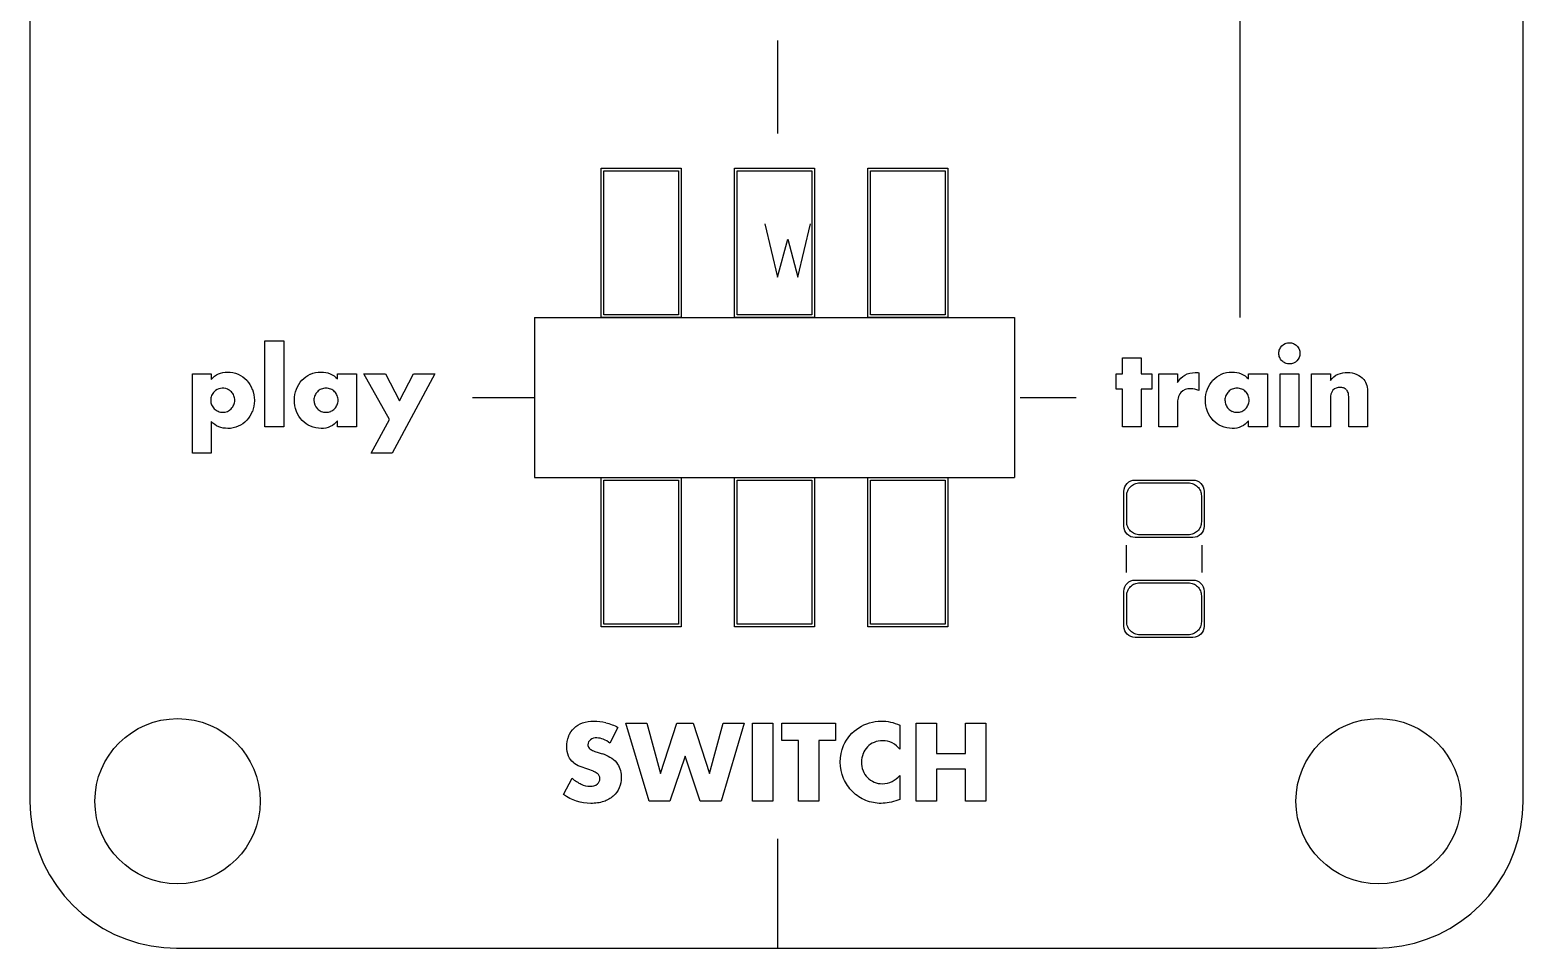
# Model space of a CAD drawing. Header units: millimetres. Extents: x 0 to 28, y 0 to 98.
# Drawn here: x -0.01 to 27.99, y -0.01 to 17.21 of the extents above; entities that cross this region are included whole.
import ezdxf

# ---------------------------------------------------------------- set-up
doc = ezdxf.new("R2010")
doc.units = ezdxf.units.MM
doc.layers.add('Make2D', color=178, linetype='Continuous', true_color=0x000000)

msp = doc.modelspace()

# ---------------------------------------------------------------- linework, layer by layer
at = {"layer": 'Make2D', "color": 178, "true_color": 0x000000}
for p, q in [((-0.005, 95.239), (-0.005, 2.74)), ((27.995, 2.74), (27.995, 95.239)), ((22.683, 30.64), (22.683, 11.817)), ((14.022, 15.268), (14.022, 17.014)), ((10.705, 11.817), (10.705, 14.619)), ((10.705, 14.619), (12.207, 14.619)), ((10.705, 11.817), (10.705, 14.619)), ((10.705, 14.619), (12.207, 14.619)), ((10.756, 11.868), (10.756, 14.568)), ((10.756, 14.568), (12.155, 14.568)), ((10.756, 11.868), (10.756, 14.568)), ((10.756, 14.568), (12.155, 14.568)), ((12.155, 14.568), (12.155, 11.868)), ((12.155, 14.568), (12.155, 11.868)), ((12.207, 14.619), (12.207, 11.817)), ((12.207, 14.619), (12.207, 11.817)), ((13.205, 11.817), (13.205, 14.619)), ((13.205, 14.619), (14.707, 14.619)), ((13.205, 11.817), (13.205, 14.619)), ((13.205, 14.619), (14.707, 14.619)), ((13.255, 11.868), (13.255, 14.568)), ((13.255, 14.568), (14.656, 14.568)), ((13.255, 11.868), (13.255, 14.568)), ((13.255, 14.568), (14.656, 14.568)), ((14.656, 14.568), (14.656, 11.868)), ((14.656, 14.568), (14.656, 11.868)), ((14.707, 14.619), (14.707, 11.817)), ((14.707, 14.619), (14.707, 11.817)), ((15.705, 11.817), (15.705, 14.619)), ((15.705, 14.619), (17.206, 14.619)), ((15.705, 11.817), (15.705, 14.619)), ((15.705, 14.619), (17.206, 14.619)), ((15.755, 11.868), (15.755, 14.568)), ((15.755, 14.568), (17.155, 14.568)), ((15.755, 11.868), (15.755, 14.568)), ((15.755, 14.568), (17.155, 14.568)), ((17.155, 14.568), (17.155, 11.868)), ((17.155, 14.568), (17.155, 11.868)), ((17.206, 14.619), (17.206, 11.817)), ((17.206, 14.619), (17.206, 11.817)), ((13.777, 13.574), (14.015, 12.574)), ((14.396, 12.574), (14.634, 13.574)), ((14.015, 12.574), (14.205, 13.288)), ((14.205, 13.288), (14.396, 12.574)), ((9.455, 11.818), (9.455, 8.818)), ((9.455, 11.818), (18.455, 11.818)), ((12.207, 11.817), (10.705, 11.817)), ((12.207, 11.817), (10.705, 11.817)), ((12.155, 11.868), (10.756, 11.868)), ((12.155, 11.868), (10.756, 11.868)), ((14.707, 11.817), (13.205, 11.817)), ((14.707, 11.817), (13.205, 11.817)), ((14.656, 11.868), (13.255, 11.868)), ((14.656, 11.868), (13.255, 11.868)), ((17.206, 11.817), (15.705, 11.817)), ((17.206, 11.817), (15.705, 11.817)), ((17.155, 11.868), (15.755, 11.868)), ((17.155, 11.868), (15.755, 11.868)), ((18.455, 11.818), (18.455, 8.818)), ((4.403, 11.379), (4.755, 11.379)), ((4.403, 9.769), (4.403, 11.379)), ((4.755, 11.379), (4.755, 9.769)), ((20.48, 11.063), (20.832, 11.063)), ((20.48, 10.764), (20.48, 11.063)), ((20.832, 11.063), (20.832, 10.764)), ((3.043, 10.764), (3.395, 10.764)), ((3.043, 9.272), (3.043, 10.764)), ((3.395, 10.764), (3.395, 10.653)), ((5.764, 10.665), (5.764, 10.764)), ((5.764, 10.764), (6.117, 10.764)), ((6.117, 10.764), (6.117, 9.769)), ((6.255, 10.764), (6.662, 10.764)), ((6.736, 9.904), (6.255, 10.764)), ((6.662, 10.764), (6.928, 10.254)), ((7.589, 10.764), (6.79, 9.272)), ((6.928, 10.254), (7.186, 10.764)), ((7.186, 10.764), (7.589, 10.764)), ((20.364, 10.764), (20.48, 10.764)), ((20.364, 10.471), (20.364, 10.764)), ((20.832, 10.764), (21.032, 10.764)), ((21.032, 10.764), (21.032, 10.471)), ((21.164, 9.769), (21.164, 10.764)), ((21.164, 10.764), (21.515, 10.764)), ((21.515, 10.764), (21.515, 10.601)), ((21.843, 10.785), (21.873, 10.785)), ((21.911, 10.781), (21.911, 10.446)), ((22.846, 10.665), (22.846, 10.764)), ((22.846, 10.764), (23.199, 10.764)), ((23.199, 10.764), (23.199, 9.769)), ((23.437, 10.764), (23.789, 10.764)), ((23.437, 9.769), (23.437, 10.764)), ((23.789, 10.764), (23.789, 9.769)), ((24.029, 9.769), (24.029, 10.764)), ((24.029, 10.764), (24.381, 10.764)), ((24.381, 10.764), (24.381, 10.638)), ((20.48, 10.471), (20.364, 10.471)), ((20.48, 9.769), (20.48, 10.471)), ((21.032, 10.471), (20.832, 10.471)), ((20.832, 10.471), (20.832, 9.769)), ((25.079, 10.401), (25.079, 9.769)), ((8.295, 10.318), (9.455, 10.318)), ((18.566, 10.318), (19.614, 10.318)), ((21.515, 10.195), (21.515, 9.769)), ((22.403, 10.269), (22.403, 10.269)), ((24.381, 10.3), (24.381, 9.769)), ((24.728, 9.769), (24.728, 10.271)), ((3.395, 9.866), (3.395, 9.272)), ((5.764, 9.769), (5.764, 9.879)), ((6.396, 9.272), (6.736, 9.904)), ((22.846, 9.769), (22.846, 9.879)), ((4.755, 9.769), (4.403, 9.769)), ((6.117, 9.769), (5.764, 9.769)), ((20.832, 9.769), (20.48, 9.769)), ((21.515, 9.769), (21.164, 9.769)), ((23.199, 9.769), (22.846, 9.769)), ((23.789, 9.769), (23.437, 9.769)), ((24.381, 9.769), (24.029, 9.769)), ((25.079, 9.769), (24.728, 9.769)), ((3.395, 9.272), (3.043, 9.272)), ((6.79, 9.272), (6.396, 9.272)), ((9.455, 8.818), (18.455, 8.818)), ((10.705, 6.017), (10.705, 8.819)), ((10.705, 8.819), (12.207, 8.819)), ((10.705, 6.017), (10.705, 8.819)), ((10.705, 8.819), (12.207, 8.819)), ((10.756, 6.068), (10.756, 8.768)), ((10.756, 8.768), (12.155, 8.768)), ((10.756, 6.068), (10.756, 8.768)), ((10.756, 8.768), (12.155, 8.768)), ((12.155, 8.768), (12.155, 6.068)), ((12.155, 8.768), (12.155, 6.068)), ((12.207, 8.819), (12.207, 6.017)), ((12.207, 8.819), (12.207, 6.017)), ((13.205, 6.017), (13.205, 8.819)), ((13.205, 8.819), (14.707, 8.819)), ((13.205, 6.017), (13.205, 8.819)), ((13.205, 8.819), (14.707, 8.819)), ((13.255, 6.068), (13.255, 8.768)), ((13.255, 8.768), (14.656, 8.768)), ((13.255, 6.068), (13.255, 8.768)), ((13.255, 8.768), (14.656, 8.768)), ((14.656, 8.768), (14.656, 6.068)), ((14.656, 8.768), (14.656, 6.068)), ((14.707, 8.819), (14.707, 6.017)), ((14.707, 8.819), (14.707, 6.017)), ((15.705, 6.017), (15.705, 8.819)), ((15.705, 8.819), (17.206, 8.819)), ((15.705, 6.017), (15.705, 8.819)), ((15.705, 8.819), (17.206, 8.819)), ((15.755, 6.068), (15.755, 8.768)), ((15.755, 8.768), (17.155, 8.768)), ((15.755, 6.068), (15.755, 8.768)), ((15.755, 8.768), (17.155, 8.768)), ((17.155, 8.768), (17.155, 6.068)), ((17.155, 8.768), (17.155, 6.068)), ((17.206, 8.819), (17.206, 6.017)), ((17.206, 8.819), (17.206, 6.017)), ((20.545, 8.676), (20.571, 8.707)), ((20.545, 8.676), (20.571, 8.707)), ((20.571, 8.707), (20.602, 8.733)), ((20.571, 8.707), (20.602, 8.733)), ((20.602, 8.733), (20.638, 8.752)), ((20.602, 8.733), (20.638, 8.752)), ((20.638, 8.752), (20.677, 8.764)), ((20.638, 8.752), (20.677, 8.764)), ((20.67, 8.676), (20.69, 8.688)), ((20.67, 8.676), (20.69, 8.688)), ((20.677, 8.764), (20.723, 8.768)), ((20.677, 8.764), (20.723, 8.768)), ((20.69, 8.688), (20.712, 8.698)), ((20.69, 8.688), (20.712, 8.698)), ((20.712, 8.698), (20.734, 8.707)), ((20.712, 8.698), (20.734, 8.707)), ((20.723, 8.768), (21.799, 8.768)), ((20.723, 8.768), (21.799, 8.768)), ((20.734, 8.707), (20.757, 8.712)), ((20.734, 8.707), (20.757, 8.712)), ((20.757, 8.712), (20.781, 8.716)), ((20.757, 8.712), (20.781, 8.716)), ((20.781, 8.716), (20.805, 8.717)), ((20.781, 8.716), (20.805, 8.717)), ((20.805, 8.717), (21.718, 8.717)), ((20.805, 8.717), (21.718, 8.717)), ((21.718, 8.717), (21.741, 8.716)), ((21.718, 8.717), (21.741, 8.716)), ((21.741, 8.716), (21.765, 8.712)), ((21.741, 8.716), (21.765, 8.712)), ((21.765, 8.712), (21.788, 8.707)), ((21.765, 8.712), (21.788, 8.707)), ((21.788, 8.707), (21.81, 8.698)), ((21.788, 8.707), (21.81, 8.698)), ((21.799, 8.768), (21.846, 8.764)), ((21.799, 8.768), (21.846, 8.764)), ((21.81, 8.698), (21.832, 8.688)), ((21.81, 8.698), (21.832, 8.688)), ((21.832, 8.688), (21.852, 8.676)), ((21.832, 8.688), (21.852, 8.676)), ((21.846, 8.764), (21.884, 8.752)), ((21.846, 8.764), (21.884, 8.752)), ((21.884, 8.752), (21.92, 8.733)), ((21.884, 8.752), (21.92, 8.733)), ((21.92, 8.733), (21.952, 8.707)), ((21.92, 8.733), (21.952, 8.707)), ((21.952, 8.707), (21.977, 8.676)), ((21.952, 8.707), (21.977, 8.676)), ((20.51, 8.555), (20.515, 8.601)), ((20.51, 8.555), (20.515, 8.601)), ((20.51, 7.904), (20.51, 8.555)), ((20.51, 7.904), (20.51, 8.555)), ((20.515, 8.601), (20.526, 8.64)), ((20.515, 8.601), (20.526, 8.64)), ((20.526, 8.64), (20.545, 8.676)), ((20.526, 8.64), (20.545, 8.676)), ((20.561, 8.474), (20.562, 8.497)), ((20.561, 8.474), (20.562, 8.497)), ((20.561, 7.986), (20.561, 8.474)), ((20.561, 7.986), (20.561, 8.474)), ((20.562, 8.497), (20.566, 8.521)), ((20.562, 8.497), (20.566, 8.521)), ((20.566, 8.521), (20.572, 8.544)), ((20.566, 8.521), (20.572, 8.544)), ((20.572, 8.544), (20.58, 8.566)), ((20.572, 8.544), (20.58, 8.566)), ((20.58, 8.566), (20.59, 8.588)), ((20.58, 8.566), (20.59, 8.588)), ((20.59, 8.588), (20.602, 8.609)), ((20.59, 8.588), (20.602, 8.609)), ((20.602, 8.609), (20.617, 8.628)), ((20.602, 8.609), (20.617, 8.628)), ((20.617, 8.628), (20.632, 8.645)), ((20.617, 8.628), (20.632, 8.645)), ((20.632, 8.645), (20.65, 8.662)), ((20.632, 8.645), (20.65, 8.662)), ((20.65, 8.662), (20.67, 8.676)), ((20.65, 8.662), (20.67, 8.676)), ((21.852, 8.676), (21.872, 8.662)), ((21.852, 8.676), (21.872, 8.662)), ((21.872, 8.662), (21.89, 8.645)), ((21.872, 8.662), (21.89, 8.645)), ((21.89, 8.645), (21.906, 8.628)), ((21.89, 8.645), (21.906, 8.628)), ((21.906, 8.628), (21.92, 8.609)), ((21.906, 8.628), (21.92, 8.609)), ((21.92, 8.609), (21.932, 8.588)), ((21.92, 8.609), (21.932, 8.588)), ((21.932, 8.588), (21.942, 8.566)), ((21.932, 8.588), (21.942, 8.566)), ((21.942, 8.566), (21.951, 8.544)), ((21.942, 8.566), (21.951, 8.544)), ((21.951, 8.544), (21.956, 8.521)), ((21.951, 8.544), (21.956, 8.521)), ((21.956, 8.521), (21.96, 8.497)), ((21.956, 8.521), (21.96, 8.497)), ((21.96, 8.497), (21.961, 8.474)), ((21.96, 8.497), (21.961, 8.474)), ((21.961, 8.474), (21.961, 7.986)), ((21.961, 8.474), (21.961, 7.986)), ((21.977, 8.676), (21.996, 8.64)), ((21.977, 8.676), (21.996, 8.64)), ((21.996, 8.64), (22.008, 8.601)), ((21.996, 8.64), (22.008, 8.601)), ((22.008, 8.601), (22.012, 8.555)), ((22.008, 8.601), (22.012, 8.555)), ((22.012, 8.555), (22.012, 7.904)), ((22.012, 8.555), (22.012, 7.904)), ((20.515, 7.858), (20.51, 7.904)), ((20.515, 7.858), (20.51, 7.904)), ((20.526, 7.819), (20.515, 7.858)), ((20.526, 7.819), (20.515, 7.858)), ((20.562, 7.962), (20.561, 7.986)), ((20.562, 7.962), (20.561, 7.986)), ((20.566, 7.938), (20.562, 7.962)), ((20.566, 7.938), (20.562, 7.962)), ((20.572, 7.915), (20.566, 7.938)), ((20.572, 7.915), (20.566, 7.938)), ((20.58, 7.892), (20.572, 7.915)), ((20.58, 7.892), (20.572, 7.915)), ((20.59, 7.871), (20.58, 7.892)), ((20.59, 7.871), (20.58, 7.892)), ((20.602, 7.85), (20.59, 7.871)), ((20.602, 7.85), (20.59, 7.871)), ((20.617, 7.831), (20.602, 7.85)), ((20.617, 7.831), (20.602, 7.85)), ((21.92, 7.85), (21.906, 7.831)), ((21.92, 7.85), (21.906, 7.831)), ((21.932, 7.871), (21.92, 7.85)), ((21.932, 7.871), (21.92, 7.85)), ((21.942, 7.892), (21.932, 7.871)), ((21.942, 7.892), (21.932, 7.871)), ((21.951, 7.915), (21.942, 7.892)), ((21.951, 7.915), (21.942, 7.892)), ((21.956, 7.938), (21.951, 7.915)), ((21.956, 7.938), (21.951, 7.915)), ((21.96, 7.962), (21.956, 7.938)), ((21.96, 7.962), (21.956, 7.938)), ((21.961, 7.986), (21.96, 7.962)), ((21.961, 7.986), (21.96, 7.962)), ((22.008, 7.858), (21.996, 7.819)), ((22.008, 7.858), (21.996, 7.819)), ((22.012, 7.904), (22.008, 7.858)), ((22.012, 7.904), (22.008, 7.858)), ((20.545, 7.783), (20.526, 7.819)), ((20.545, 7.783), (20.526, 7.819)), ((20.571, 7.752), (20.545, 7.783)), ((20.571, 7.752), (20.545, 7.783)), ((20.602, 7.727), (20.571, 7.752)), ((20.602, 7.727), (20.571, 7.752)), ((20.638, 7.707), (20.602, 7.727)), ((20.638, 7.707), (20.602, 7.727)), ((20.632, 7.813), (20.617, 7.831)), ((20.632, 7.813), (20.617, 7.831)), ((20.65, 7.797), (20.632, 7.813)), ((20.65, 7.797), (20.632, 7.813)), ((20.677, 7.696), (20.638, 7.707)), ((20.677, 7.696), (20.638, 7.707)), ((20.67, 7.783), (20.65, 7.797)), ((20.67, 7.783), (20.65, 7.797)), ((20.69, 7.771), (20.67, 7.783)), ((20.69, 7.771), (20.67, 7.783)), ((20.723, 7.691), (20.677, 7.696)), ((20.723, 7.691), (20.677, 7.696)), ((20.712, 7.761), (20.69, 7.771)), ((20.712, 7.761), (20.69, 7.771)), ((20.734, 7.753), (20.712, 7.761)), ((20.734, 7.753), (20.712, 7.761)), ((21.799, 7.691), (20.723, 7.691)), ((21.799, 7.691), (20.723, 7.691)), ((20.757, 7.747), (20.734, 7.753)), ((20.757, 7.747), (20.734, 7.753)), ((20.781, 7.743), (20.757, 7.747)), ((20.781, 7.743), (20.757, 7.747)), ((20.805, 7.742), (20.781, 7.743)), ((20.805, 7.742), (20.781, 7.743)), ((21.718, 7.742), (20.805, 7.742)), ((21.718, 7.742), (20.805, 7.742)), ((21.741, 7.743), (21.718, 7.742)), ((21.741, 7.743), (21.718, 7.742)), ((21.765, 7.747), (21.741, 7.743)), ((21.765, 7.747), (21.741, 7.743)), ((21.788, 7.753), (21.765, 7.747)), ((21.788, 7.753), (21.765, 7.747)), ((21.81, 7.761), (21.788, 7.753)), ((21.81, 7.761), (21.788, 7.753)), ((21.846, 7.696), (21.799, 7.691)), ((21.846, 7.696), (21.799, 7.691)), ((21.832, 7.771), (21.81, 7.761)), ((21.832, 7.771), (21.81, 7.761)), ((21.852, 7.783), (21.832, 7.771)), ((21.852, 7.783), (21.832, 7.771)), ((21.884, 7.707), (21.846, 7.696)), ((21.884, 7.707), (21.846, 7.696)), ((21.872, 7.797), (21.852, 7.783)), ((21.872, 7.797), (21.852, 7.783)), ((21.89, 7.813), (21.872, 7.797)), ((21.89, 7.813), (21.872, 7.797)), ((21.92, 7.727), (21.884, 7.707)), ((21.92, 7.727), (21.884, 7.707)), ((21.906, 7.831), (21.89, 7.813)), ((21.906, 7.831), (21.89, 7.813)), ((21.952, 7.752), (21.92, 7.727)), ((21.952, 7.752), (21.92, 7.727)), ((21.977, 7.783), (21.952, 7.752)), ((21.977, 7.783), (21.952, 7.752)), ((21.996, 7.819), (21.977, 7.783)), ((21.996, 7.819), (21.977, 7.783)), ((20.551, 7.551), (20.551, 7.034)), ((21.971, 7.551), (21.971, 7.034)), ((20.51, 6.68), (20.515, 6.727)), ((20.51, 6.68), (20.515, 6.727)), ((20.515, 6.727), (20.526, 6.765)), ((20.515, 6.727), (20.526, 6.765)), ((20.526, 6.765), (20.545, 6.801)), ((20.526, 6.765), (20.545, 6.801)), ((20.545, 6.801), (20.571, 6.832)), ((20.545, 6.801), (20.571, 6.832)), ((20.571, 6.832), (20.602, 6.858)), ((20.571, 6.832), (20.602, 6.858)), ((20.59, 6.713), (20.602, 6.734)), ((20.59, 6.713), (20.602, 6.734)), ((20.602, 6.858), (20.638, 6.877)), ((20.602, 6.858), (20.638, 6.877)), ((20.602, 6.734), (20.617, 6.753)), ((20.602, 6.734), (20.617, 6.753)), ((20.617, 6.753), (20.632, 6.771)), ((20.617, 6.753), (20.632, 6.771)), ((20.632, 6.771), (20.65, 6.787)), ((20.632, 6.771), (20.65, 6.787)), ((20.638, 6.877), (20.677, 6.889)), ((20.638, 6.877), (20.677, 6.889)), ((20.65, 6.787), (20.67, 6.801)), ((20.65, 6.787), (20.67, 6.801)), ((20.67, 6.801), (20.69, 6.814)), ((20.67, 6.801), (20.69, 6.814)), ((20.677, 6.889), (20.723, 6.893)), ((20.677, 6.889), (20.723, 6.893)), ((20.69, 6.814), (20.712, 6.823)), ((20.69, 6.814), (20.712, 6.823)), ((20.712, 6.823), (20.734, 6.832)), ((20.712, 6.823), (20.734, 6.832)), ((20.723, 6.893), (21.799, 6.893)), ((20.723, 6.893), (21.799, 6.893)), ((20.734, 6.832), (20.757, 6.838)), ((20.734, 6.832), (20.757, 6.838)), ((20.757, 6.838), (20.781, 6.841)), ((20.757, 6.838), (20.781, 6.841)), ((20.781, 6.841), (20.805, 6.842)), ((20.781, 6.841), (20.805, 6.842)), ((20.805, 6.842), (21.718, 6.842)), ((20.805, 6.842), (21.718, 6.842)), ((21.718, 6.842), (21.741, 6.841)), ((21.718, 6.842), (21.741, 6.841)), ((21.741, 6.841), (21.765, 6.838)), ((21.741, 6.841), (21.765, 6.838)), ((21.765, 6.838), (21.788, 6.832)), ((21.765, 6.838), (21.788, 6.832)), ((21.788, 6.832), (21.81, 6.823)), ((21.788, 6.832), (21.81, 6.823)), ((21.799, 6.893), (21.846, 6.889)), ((21.799, 6.893), (21.846, 6.889)), ((21.81, 6.823), (21.832, 6.814)), ((21.81, 6.823), (21.832, 6.814)), ((21.832, 6.814), (21.852, 6.801)), ((21.832, 6.814), (21.852, 6.801)), ((21.846, 6.889), (21.884, 6.877)), ((21.846, 6.889), (21.884, 6.877)), ((21.852, 6.801), (21.872, 6.787)), ((21.852, 6.801), (21.872, 6.787)), ((21.872, 6.787), (21.89, 6.771)), ((21.872, 6.787), (21.89, 6.771)), ((21.884, 6.877), (21.92, 6.858)), ((21.884, 6.877), (21.92, 6.858)), ((21.89, 6.771), (21.906, 6.753)), ((21.89, 6.771), (21.906, 6.753)), ((21.906, 6.753), (21.92, 6.734)), ((21.906, 6.753), (21.92, 6.734)), ((21.92, 6.858), (21.952, 6.832)), ((21.92, 6.858), (21.952, 6.832)), ((21.92, 6.734), (21.932, 6.713)), ((21.92, 6.734), (21.932, 6.713)), ((21.952, 6.832), (21.977, 6.801)), ((21.952, 6.832), (21.977, 6.801)), ((21.977, 6.801), (21.996, 6.765)), ((21.977, 6.801), (21.996, 6.765)), ((21.996, 6.765), (22.008, 6.727)), ((21.996, 6.765), (22.008, 6.727)), ((22.008, 6.727), (22.012, 6.68)), ((22.008, 6.727), (22.012, 6.68)), ((20.51, 6.029), (20.51, 6.68)), ((20.51, 6.029), (20.51, 6.68)), ((20.561, 6.599), (20.562, 6.622)), ((20.561, 6.599), (20.562, 6.622)), ((20.561, 6.111), (20.561, 6.599)), ((20.561, 6.111), (20.561, 6.599)), ((20.562, 6.622), (20.566, 6.646)), ((20.562, 6.622), (20.566, 6.646)), ((20.566, 6.646), (20.572, 6.669)), ((20.566, 6.646), (20.572, 6.669)), ((20.572, 6.669), (20.58, 6.692)), ((20.572, 6.669), (20.58, 6.692)), ((20.58, 6.692), (20.59, 6.713)), ((20.58, 6.692), (20.59, 6.713)), ((21.932, 6.713), (21.942, 6.692)), ((21.932, 6.713), (21.942, 6.692)), ((21.942, 6.692), (21.951, 6.669)), ((21.942, 6.692), (21.951, 6.669)), ((21.951, 6.669), (21.956, 6.646)), ((21.951, 6.669), (21.956, 6.646)), ((21.956, 6.646), (21.96, 6.622)), ((21.956, 6.646), (21.96, 6.622)), ((21.96, 6.622), (21.961, 6.599)), ((21.96, 6.622), (21.961, 6.599)), ((21.961, 6.599), (21.961, 6.111)), ((21.961, 6.599), (21.961, 6.111)), ((22.012, 6.68), (22.012, 6.029)), ((22.012, 6.68), (22.012, 6.029)), ((12.207, 6.017), (10.705, 6.017)), ((12.207, 6.017), (10.705, 6.017)), ((12.155, 6.068), (10.756, 6.068)), ((12.155, 6.068), (10.756, 6.068)), ((14.707, 6.017), (13.205, 6.017)), ((14.707, 6.017), (13.205, 6.017)), ((14.656, 6.068), (13.255, 6.068)), ((14.656, 6.068), (13.255, 6.068)), ((17.206, 6.017), (15.705, 6.017)), ((17.206, 6.017), (15.705, 6.017)), ((17.155, 6.068), (15.755, 6.068)), ((17.155, 6.068), (15.755, 6.068)), ((20.515, 5.983), (20.51, 6.029)), ((20.515, 5.983), (20.51, 6.029)), ((20.526, 5.944), (20.515, 5.983)), ((20.526, 5.944), (20.515, 5.983)), ((20.545, 5.909), (20.526, 5.944)), ((20.545, 5.909), (20.526, 5.944)), ((20.571, 5.877), (20.545, 5.909)), ((20.571, 5.877), (20.545, 5.909)), ((20.562, 6.087), (20.561, 6.111)), ((20.562, 6.087), (20.561, 6.111)), ((20.566, 6.064), (20.562, 6.087)), ((20.566, 6.064), (20.562, 6.087)), ((20.572, 6.04), (20.566, 6.064)), ((20.572, 6.04), (20.566, 6.064)), ((20.58, 6.018), (20.572, 6.04)), ((20.58, 6.018), (20.572, 6.04)), ((20.59, 5.996), (20.58, 6.018)), ((20.59, 5.996), (20.58, 6.018)), ((20.602, 5.975), (20.59, 5.996)), ((20.602, 5.975), (20.59, 5.996)), ((20.617, 5.956), (20.602, 5.975)), ((20.617, 5.956), (20.602, 5.975)), ((20.632, 5.939), (20.617, 5.956)), ((20.632, 5.939), (20.617, 5.956)), ((20.65, 5.922), (20.632, 5.939)), ((20.65, 5.922), (20.632, 5.939)), ((20.67, 5.908), (20.65, 5.922)), ((20.67, 5.908), (20.65, 5.922)), ((20.69, 5.896), (20.67, 5.908)), ((20.69, 5.896), (20.67, 5.908)), ((20.712, 5.886), (20.69, 5.896)), ((20.712, 5.886), (20.69, 5.896)), ((20.734, 5.878), (20.712, 5.886)), ((20.734, 5.878), (20.712, 5.886)), ((21.81, 5.886), (21.788, 5.878)), ((21.81, 5.886), (21.788, 5.878)), ((21.832, 5.896), (21.81, 5.886)), ((21.832, 5.896), (21.81, 5.886)), ((21.852, 5.908), (21.832, 5.896)), ((21.852, 5.908), (21.832, 5.896)), ((21.872, 5.922), (21.852, 5.908)), ((21.872, 5.922), (21.852, 5.908)), ((21.89, 5.939), (21.872, 5.922)), ((21.89, 5.939), (21.872, 5.922)), ((21.906, 5.956), (21.89, 5.939)), ((21.906, 5.956), (21.89, 5.939)), ((21.92, 5.975), (21.906, 5.956)), ((21.92, 5.975), (21.906, 5.956)), ((21.932, 5.996), (21.92, 5.975)), ((21.932, 5.996), (21.92, 5.975)), ((21.942, 6.018), (21.932, 5.996)), ((21.942, 6.018), (21.932, 5.996)), ((21.951, 6.04), (21.942, 6.018)), ((21.951, 6.04), (21.942, 6.018)), ((21.956, 6.064), (21.951, 6.04)), ((21.956, 6.064), (21.951, 6.04)), ((21.977, 5.909), (21.952, 5.877)), ((21.977, 5.909), (21.952, 5.877)), ((21.96, 6.087), (21.956, 6.064)), ((21.96, 6.087), (21.956, 6.064)), ((21.961, 6.111), (21.96, 6.087)), ((21.961, 6.111), (21.96, 6.087)), ((21.996, 5.944), (21.977, 5.909)), ((21.996, 5.944), (21.977, 5.909)), ((22.008, 5.983), (21.996, 5.944)), ((22.008, 5.983), (21.996, 5.944)), ((22.012, 6.029), (22.008, 5.983)), ((22.012, 6.029), (22.008, 5.983)), ((20.602, 5.852), (20.571, 5.877)), ((20.602, 5.852), (20.571, 5.877)), ((20.638, 5.832), (20.602, 5.852)), ((20.638, 5.832), (20.602, 5.852)), ((20.677, 5.821), (20.638, 5.832)), ((20.677, 5.821), (20.638, 5.832)), ((20.723, 5.816), (20.677, 5.821)), ((20.723, 5.816), (20.677, 5.821)), ((21.799, 5.816), (20.723, 5.816)), ((21.799, 5.816), (20.723, 5.816)), ((20.757, 5.872), (20.734, 5.878)), ((20.757, 5.872), (20.734, 5.878)), ((20.781, 5.868), (20.757, 5.872)), ((20.781, 5.868), (20.757, 5.872)), ((20.805, 5.867), (20.781, 5.868)), ((20.805, 5.867), (20.781, 5.868)), ((21.718, 5.867), (20.805, 5.867)), ((21.718, 5.867), (20.805, 5.867)), ((21.741, 5.868), (21.718, 5.867)), ((21.741, 5.868), (21.718, 5.867)), ((21.765, 5.872), (21.741, 5.868)), ((21.765, 5.872), (21.741, 5.868)), ((21.788, 5.878), (21.765, 5.872)), ((21.788, 5.878), (21.765, 5.872)), ((21.846, 5.821), (21.799, 5.816)), ((21.846, 5.821), (21.799, 5.816)), ((21.884, 5.832), (21.846, 5.821)), ((21.884, 5.832), (21.846, 5.821)), ((21.92, 5.852), (21.884, 5.832)), ((21.92, 5.852), (21.884, 5.832)), ((21.952, 5.877), (21.92, 5.852)), ((21.952, 5.877), (21.92, 5.852)), ((11.167, 4.208), (11.565, 4.208)), ((11.604, 2.745), (11.167, 4.208)), ((11.565, 4.208), (11.817, 3.263)), ((11.817, 3.263), (12.128, 4.208)), ((12.128, 4.208), (12.43, 4.208)), ((12.43, 4.208), (12.741, 3.263)), ((12.741, 3.263), (12.993, 4.208)), ((13.391, 4.208), (12.954, 2.745)), ((12.993, 4.208), (13.391, 4.208)), ((13.544, 4.208), (13.924, 4.208)), ((13.544, 2.745), (13.544, 4.208)), ((13.924, 4.208), (13.924, 2.745)), ((14.093, 4.208), (15.098, 4.208)), ((14.093, 3.886), (14.093, 4.208)), ((15.098, 4.208), (15.098, 3.886)), ((16.612, 4.208), (16.992, 4.208)), ((16.612, 2.745), (16.612, 4.208)), ((16.992, 4.208), (16.992, 3.643)), ((17.541, 4.208), (17.922, 4.208)), ((17.541, 3.643), (17.541, 4.208)), ((17.922, 4.208), (17.922, 2.745)), ((11.022, 4.13), (10.871, 3.833)), ((16.309, 4.173), (16.309, 3.719)), ((10.629, 3.666), (10.723, 3.637)), ((14.406, 3.886), (14.093, 3.886)), ((14.406, 2.745), (14.406, 3.886)), ((15.098, 3.886), (14.786, 3.886)), ((14.786, 3.886), (14.786, 2.745)), ((16.992, 3.643), (17.541, 3.643)), ((10.455, 3.344), (10.311, 3.396)), ((12.279, 3.593), (11.992, 2.745)), ((12.566, 2.745), (12.279, 3.593)), ((10.001, 2.869), (10.164, 3.175)), ((10.561, 3.306), (10.455, 3.344)), ((16.309, 3.228), (16.309, 2.778)), ((16.992, 3.348), (16.992, 2.745)), ((17.541, 3.348), (16.992, 3.348)), ((17.541, 2.745), (17.541, 3.348)), ((-0.005, 2.74), (0.005, 2.5)), ((11.992, 2.745), (11.604, 2.745)), ((12.954, 2.745), (12.566, 2.745)), ((13.924, 2.745), (13.544, 2.745)), ((14.786, 2.745), (14.406, 2.745)), ((16.309, 2.778), (16.27, 2.764)), ((16.992, 2.745), (16.612, 2.745)), ((17.922, 2.745), (17.541, 2.745)), ((27.984, 2.5), (27.995, 2.74)), ((0.005, 2.5), (0.037, 2.262)), ((0.037, 2.262), (0.088, 2.028)), ((27.901, 2.028), (27.953, 2.262)), ((27.953, 2.262), (27.984, 2.5)), ((0.088, 2.028), (0.161, 1.799)), ((14.022, -0.011), (14.022, 2.039)), ((27.829, 1.799), (27.901, 2.028)), ((0.161, 1.799), (0.253, 1.577)), ((27.737, 1.577), (27.829, 1.799)), ((0.253, 1.577), (0.363, 1.365)), ((27.626, 1.365), (27.737, 1.577)), ((0.363, 1.365), (0.492, 1.162)), ((0.492, 1.162), (0.638, 0.972)), ((27.351, 0.972), (27.497, 1.162)), ((27.497, 1.162), (27.626, 1.365)), ((0.638, 0.972), (0.8, 0.795)), ((27.189, 0.795), (27.351, 0.972)), ((0.8, 0.795), (0.977, 0.633)), ((0.977, 0.633), (1.167, 0.487)), ((26.822, 0.487), (27.012, 0.633)), ((27.012, 0.633), (27.189, 0.795)), ((1.167, 0.487), (1.37, 0.358)), ((1.37, 0.358), (1.583, 0.247)), ((26.407, 0.247), (26.619, 0.358)), ((26.619, 0.358), (26.822, 0.487)), ((1.583, 0.247), (1.804, 0.156)), ((1.804, 0.156), (2.033, 0.083)), ((2.033, 0.083), (2.267, 0.031)), ((2.267, 0.031), (2.505, 0)), ((2.505, 0), (2.745, -0.011)), ((25.245, -0.011), (25.484, 0)), ((25.484, 0), (25.722, 0.031)), ((25.722, 0.031), (25.957, 0.083)), ((25.957, 0.083), (26.185, 0.156)), ((26.185, 0.156), (26.407, 0.247)), ((2.745, -0.011), (25.245, -0.011))]:
    msp.add_line(p, q, dxfattribs=at)
for centre in [(2.765, 2.745), (25.285, 2.745)]:
    msp.add_circle(centre, 1.55, dxfattribs=at)
at = {"layer": 'Make2D', "color": 178, "true_color": 0x000000, "extrusion": (0, 0, -1)}
for centre, radius, start, end in [((-23.604, 11.148), 0.19, 359.5909, 23.3287), ((-23.615, 11.143), 0.202, 23.243, 66.757), ((-23.611, 11.154), 0.19, 66.6713, 90.4091), ((-23.613, 11.152), 0.193, 89.6684, 113.1518), ((-23.609, 11.143), 0.202, 113.2612, 134.9802), ((-23.611, 11.145), 0.199, 135.0953, 157.0906), ((-23.62, 11.147), 0.19, 156.4299, 180), ((-23.607, 11.145), 0.193, 336.8482, 0.3316), ((-23.615, 11.149), 0.202, 315.0198, 336.7388), ((-23.614, 11.148), 0.2, 293.1468, 315.0946), ((-23.611, 11.138), 0.19, 269.5909, 293.3287), ((-23.613, 11.141), 0.193, 246.8482, 270.3316), ((-23.611, 11.147), 0.2, 202.9351, 246.8792), ((-23.617, 11.146), 0.193, 180, 203.391), ((-23.62, 11.147), 0.19, 180, 180.1585), ((-23.617, 11.146), 0.193, 179.9191, 180), ((-3.686, 10.424), 0.371, 38.119, 92.3059), ((-3.706, 10.321), 0.474, 89.4794, 114.2069), ((-3.694, 10.292), 0.505, 114.0765, 136.4847), ((-5.452, 10.312), 0.484, 42.657, 65.7223), ((-5.449, 10.317), 0.478, 65.8918, 90.7757), ((-5.466, 10.389), 0.406, 88.4816, 137.1797), ((-21.858, 10.393), 0.401, 31.1565, 59.1309), ((-21.834, 10.414), 0.371, 60.648, 91.2786), ((-21.869, 10.551), 0.234, 91.0467, 100.3724), ((-22.537, 10.309), 0.488, 42.7456, 65.6337), ((-22.531, 10.316), 0.479, 65.9065, 90.761), ((-22.548, 10.389), 0.406, 88.4827, 137.2024), ((-24.685, 10.41), 0.381, 36.8435, 65.2776), ((-24.689, 10.328), 0.457, 69.099, 91.1896), ((-24.71, 10.351), 0.435, 88.523, 112.782), ((-24.731, 10.425), 0.358, 114.2148, 139.971), ((-24.796, 10.476), 0.276, 139.3825, 165.9676), ((-3.679, 10.283), 0.522, 136.934, 158.9305), ((-3.635, 10.267), 0.569, 159.0129, 180), ((-5.517, 10.272), 0.56, 359.6868, 20.9051), ((-5.486, 10.286), 0.527, 20.7344, 42.2758), ((-22.595, 10.273), 0.556, 359.6168, 20.9752), ((-22.562, 10.289), 0.52, 20.5598, 42.3628), ((-24.493, 10.409), 0.586, 166.7701, 180), ((-24.493, 10.409), 0.586, 180, 180.7319), ((-3.651, 10.258), 0.553, 180, 201.2978), ((-3.635, 10.267), 0.569, 180, 180.4032), ((-3.651, 10.258), 0.553, 179.4888, 180), ((-5.531, 10.263), 0.575, 339.0743, 0.6121), ((-22.617, 10.263), 0.579, 339.2331, 0.633), ((-3.694, 10.152), 0.414, 268.5352, 316.3337), ((-3.707, 10.221), 0.484, 222.9611, 246.1044), ((-3.672, 10.252), 0.531, 201.479, 222.8706), ((-5.473, 10.24), 0.513, 316.7309, 339.1336), ((-5.45, 10.218), 0.48, 293.3934, 316.7498), ((-5.473, 10.106), 0.369, 217.9706, 272.1834), ((-22.563, 10.245), 0.521, 316.9178, 338.9467), ((-22.535, 10.223), 0.486, 293.5026, 316.5822), ((-22.555, 10.105), 0.368, 217.9103, 272.2188), ((-3.71, 10.216), 0.479, 246.2118, 270.5739), ((-5.453, 10.232), 0.494, 269.3259, 293.1029), ((-22.535, 10.233), 0.495, 269.3402, 293.0885), ((-10.507, 3.791), 0.448, 46.3838, 70.457), ((-10.56, 3.651), 0.598, 70.2357, 90.8091), ((-10.561, 3.324), 0.925, 90.4139, 104.6342), ((-10.544, 3.239), 1.011, 104.3859, 118.2281), ((-15.959, 3.476), 0.773, 23.9695, 90.079), ((-15.96, 3.45), 0.799, 89.9613, 102.3904), ((-15.908, 3.231), 1.024, 102.6426, 113.0889), ((-10.581, 3.775), 0.519, 359.1878, 21.4215), ((-10.502, 3.803), 0.436, 21.6807, 45.7593), ((-10.478, 3.753), 0.416, 336.6268, 1.9616), ((-15.979, 3.481), 0.79, 336.7597, 23.0495), ((-10.41, 3.734), 0.346, 310.4848, 335.0782), ((-10.474, 3.817), 0.451, 291.2138, 309.8822), ((-10.566, 3.072), 0.587, 105.5614, 137.1186), ((-10.673, 3.219), 0.409, 142.0172, 180), ((-10.556, 3.193), 0.527, 180, 201.8846), ((-10.673, 3.219), 0.409, 180, 182.586), ((-10.556, 3.193), 0.527, 179.1671, 180), ((-15.987, 3.492), 0.801, 314.6796, 336.2215), ((-10.514, 3.585), 0.881, 269.9202, 305.5972), ((-10.6, 3.222), 0.506, 228.8177, 252.1946), ((-10.651, 3.158), 0.425, 202.3149, 228.3295), ((-15.955, 3.464), 0.759, 292.2083, 314.4607), ((-10.528, 3.442), 0.738, 252.051, 270.9403), ((-15.956, 3.455), 0.751, 269.7997, 292.5059), ((-15.957, 3.497), 0.792, 259.0358, 269.8879), ((-15.894, 3.797), 1.099, 249.9939, 258.8193)]:
    msp.add_arc(centre, radius, start, end, dxfattribs=at)
at = {"layer": 'Make2D', "color": 178, "true_color": 0x000000}
for centre, radius, start, end in [((3.628, 10.256), 0.245, 136.0701, 156.6101), ((3.61, 10.271), 0.222, 66.1118, 135.5597), ((3.608, 10.258), 0.235, 45.1301, 66.7415), ((3.622, 10.274), 0.213, 21.2443, 44.8891), ((5.559, 10.259), 0.24, 135.8536, 156.2513), ((5.539, 10.277), 0.214, 112.3558, 135.7847), ((5.546, 10.263), 0.23, 89.4729, 112.5555), ((5.549, 10.268), 0.225, 67.183, 90.2852), ((5.554, 10.276), 0.215, 44.3103, 67.5492), ((5.532, 10.256), 0.245, 23.3899, 43.9299), ((21.838, 10.218), 0.324, 144.025, 183.9619), ((21.742, 10.256), 0.226, 85.7262, 137.5412), ((21.762, 10.143), 0.338, 63.7622, 90.3826), ((22.641, 10.259), 0.24, 135.8536, 156.2513), ((22.623, 10.275), 0.216, 112.588, 135.678), ((22.628, 10.262), 0.23, 89.5039, 112.5246), ((22.631, 10.266), 0.227, 67.3004, 90.2554), ((22.636, 10.275), 0.216, 44.3211, 67.4103), ((22.611, 10.254), 0.249, 23.6321, 43.8763), ((24.601, 10.315), 0.221, 141.5013, 183.8191), ((24.553, 10.334), 0.173, 86.1557, 136.4987), ((24.567, 10.313), 0.193, 71.8125, 90.5061), ((24.583, 10.369), 0.135, 44.4622, 70.9874), ((24.571, 10.36), 0.15, 11.6499, 43.4188), ((24.173, 10.282), 0.555, 0, 11.3115), ((3.599, 10.267), 0.214, 156.0553, 180.3349), ((3.607, 10.264), 0.222, 179.671, 202.8244), ((3.604, 10.264), 0.219, 203.2421, 225.7993), ((3.625, 10.289), 0.251, 226.2175, 246.2742), ((3.613, 10.259), 0.219, 269.6195, 315.7799), ((3.587, 10.282), 0.254, 316.1504, 335.7706), ((3.633, 10.263), 0.204, 335.4528, 360), ((3.597, 10.265), 0.239, 360, 21.307), ((3.597, 10.265), 0.239, 359.7174, 360), ((3.633, 10.263), 0.204, 0, 0.1974), ((5.536, 10.271), 0.215, 156.78, 180.4661), ((5.553, 10.267), 0.231, 179.4526, 224.0038), ((5.539, 10.255), 0.214, 224.2153, 247.6442), ((5.554, 10.257), 0.215, 292.4508, 315.6897), ((5.525, 10.282), 0.254, 316.1504, 335.7706), ((5.561, 10.267), 0.214, 0, 23.9447), ((5.566, 10.264), 0.209, 335.7377, 0), ((5.561, 10.267), 0.214, 359.6651, 0), ((5.566, 10.264), 0.209, 0, 0.4675), ((22.615, 10.271), 0.212, 156.5076, 180.5157), ((22.634, 10.267), 0.23, 179.5039, 202.5246), ((22.636, 10.268), 0.233, 202.452, 223.9226), ((22.623, 10.257), 0.216, 224.322, 247.412), ((22.636, 10.257), 0.216, 292.588, 315.678), ((22.604, 10.285), 0.258, 316.2056, 335.5258), ((22.638, 10.266), 0.22, 0, 23.5225), ((22.643, 10.264), 0.214, 336.1637, 0), ((22.638, 10.266), 0.22, 359.872, 0), ((22.643, 10.264), 0.214, 360, 0.2584), ((24.173, 10.282), 0.555, 358.9269, 0), ((3.611, 10.255), 0.215, 245.9656, 270.2591), ((5.546, 10.27), 0.23, 247.4445, 270.5271), ((5.549, 10.265), 0.225, 269.7148, 292.817), ((22.628, 10.271), 0.23, 247.4754, 270.4961), ((22.631, 10.267), 0.227, 269.7446, 292.6996), ((10.618, 3.739), 0.194, 87.4422, 125.1415), ((10.622, 3.603), 0.329, 67.7651, 89.2351), ((10.567, 3.808), 0.108, 124.5439, 181.1181), ((10.55, 3.803), 0.0911, 177.9688, 221.9245), ((10.63, 3.884), 0.205, 223.845, 244.9984), ((10.764, 4.156), 0.508, 244.2938, 254.5946), ((10.567, 3.468), 0.475, 50.2985, 67.8434), ((15.979, 3.492), 0.39, 135.7474, 158.173), ((15.973, 3.495), 0.383, 112.6658, 135.3683), ((15.98, 3.48), 0.4, 89.4626, 112.7248), ((15.985, 3.474), 0.406, 37.0525, 90.3062), ((16.007, 3.482), 0.419, 158.1981, 180.4631), ((16.012, 3.474), 0.425, 179.4125, 201.6602), ((10.61, 3.662), 0.659, 227.518, 245.2102), ((10.445, 3.004), 0.323, 54.6956, 68.9859), ((10.559, 3.165), 0.126, 27.2398, 54.4824), ((10.551, 3.169), 0.132, 310.7535, 360), ((10.551, 3.169), 0.132, 0, 24.3927), ((15.978, 3.461), 0.388, 201.7757, 247.0088), ((15.978, 3.46), 0.387, 246.9025, 270.4776), ((15.974, 3.513), 0.44, 270.9755, 319.6233), ((10.501, 3.428), 0.402, 245.267, 269.524), ((10.514, 3.222), 0.196, 265.4102, 308.7947)]:
    msp.add_arc(centre, radius, start, end, dxfattribs=at)

doc.saveas('drawing.dxf')
